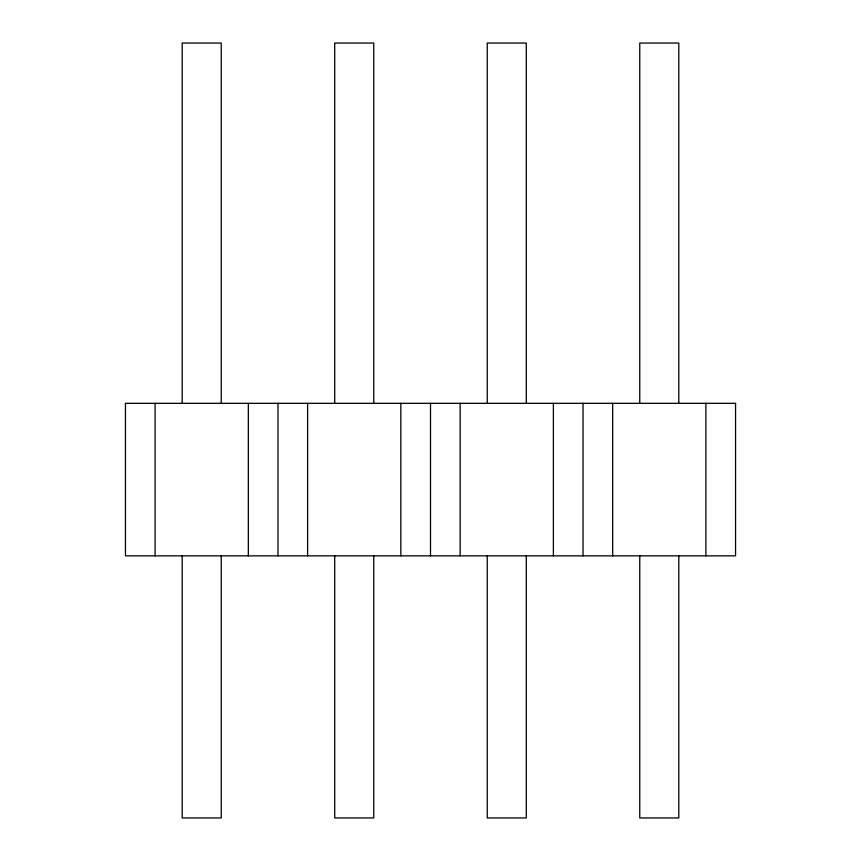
<?xml version="1.0" encoding="UTF-8"?>
<svg xmlns="http://www.w3.org/2000/svg" width="861" height="861" viewBox="0 0 861 861"><rect width="100%" height="100%" fill="white"/><g stroke="black" fill="none" stroke-linecap="round" stroke-linejoin="round"><path stroke-width="1.29" d="M705.902 403.325L705.902 555.851M678.802 403.325L678.802 43.05L639.766 43.05L639.766 403.325M678.802 555.851L678.802 817.95L639.766 817.95L639.766 555.851M612.666 403.325L612.666 555.851M583.026 403.325L583.026 555.851M553.386 403.325L553.386 555.851M526.286 403.325L526.286 43.05L487.251 43.05L487.251 403.325M526.286 555.851L526.286 817.95L487.251 817.95L487.251 555.851M460.151 403.325L460.151 555.851M430.5 403.325L430.5 555.851M400.849 403.325L400.849 555.851M373.749 403.325L373.749 43.05L334.714 43.05L334.714 403.325M373.749 555.851L373.749 817.95L334.714 817.95L334.714 555.851M307.614 403.325L307.614 555.851M277.974 403.325L277.974 555.851M248.334 403.325L248.334 555.851M221.234 403.325L221.234 43.05L182.198 43.05L182.198 403.325M221.234 555.851L221.234 817.95L182.198 817.95L182.198 555.851M155.098 403.325L155.098 555.851M735.552 403.325L125.448 403.325L125.448 555.851L735.552 555.851L735.552 403.325"/></g></svg>
